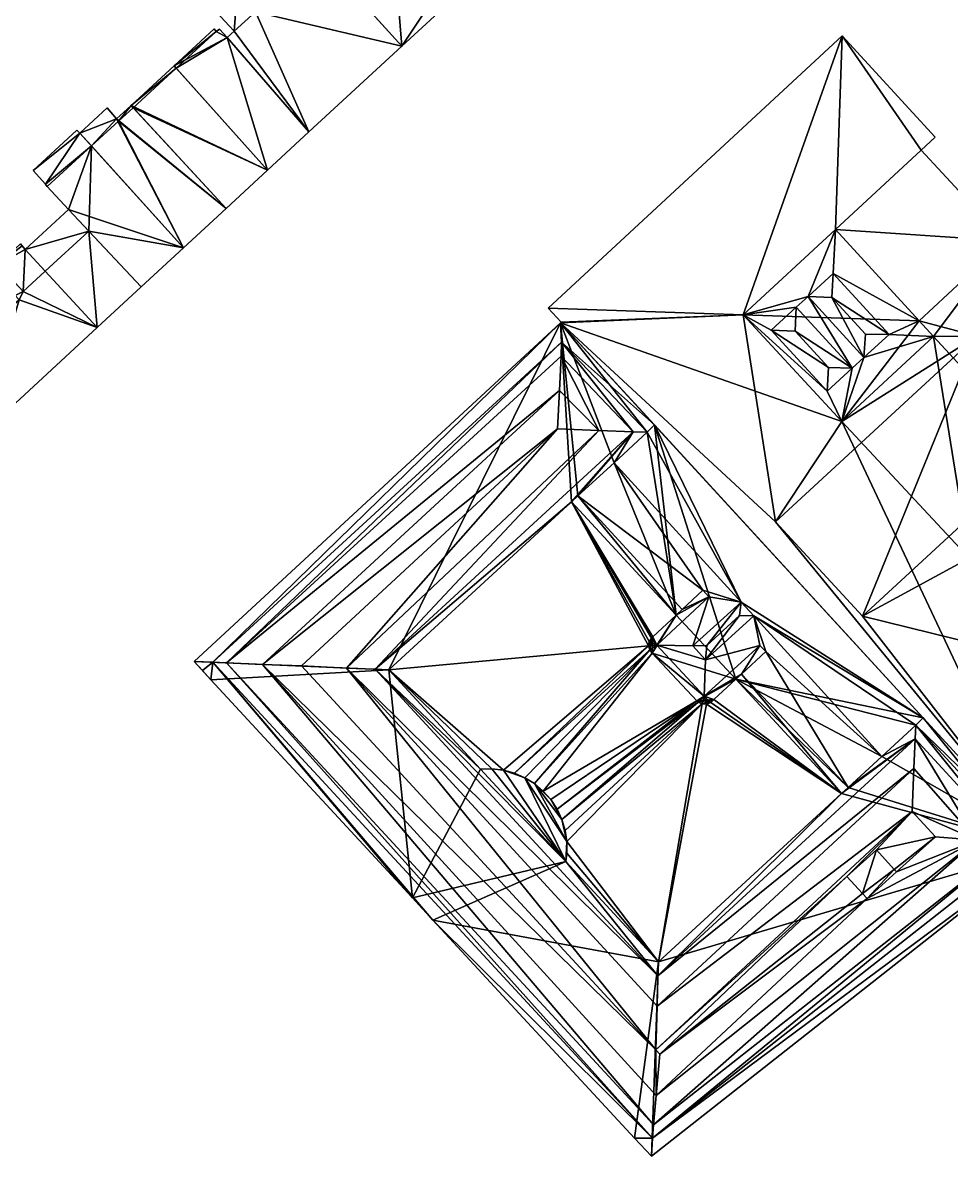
# Model space of a CAD drawing. Header units: inches. Extents: x 92123 to 92822, y 437993 to 438384.
# Drawn here: x 92220.2 to 92309.7, y 438077.9 to 438187.1 of the extents above; entities that cross this region are included whole.
import ezdxf

# ---------------------------------------------------------------- set-up
doc = ezdxf.new("R2010")
doc.units = ezdxf.units.IN
doc.header["$MEASUREMENT"] = 0
doc.layers.add('9200_4380_building', color=10, linetype='Continuous')

msp = doc.modelspace()

# ---------------------------------------------------------------- meshes
at = {"layer": '9200_4380_building'}
mesh = msp.add_polyface(dxfattribs=at)
corners = [(92249.14, 438193.27, 1.96), (92249.14, 438193.27, 11.76), (92253.23, 438197.01, 11.76), (92253.23, 438197.01, 1.96), (92256.02, 438193.9, -1), (92253.23, 438197.01, -1), (92256.02, 438193.9, 11.76), (92256.75, 438184.84, 11.76), (92256.75, 438184.84, -1), (92249.14, 438193.27, -1), (92261.86, 438189.55, -1), (92261.86, 438189.55, 11.76), (92260.7, 438190.77, -1), (92260.7, 438190.77, 11.76), (92256.86, 438194.78, -1), (92256.86, 438194.78, 11.76)]
mesh.append_faces([[corners[k] for k in face] for face in [(7, 11, 13), (6, 7, 13), (2, 1, 6), (1, 7, 6), (13, 15, 6), (5, 9, 3), (9, 0, 3), (5, 4, 9), (14, 12, 4), (9, 4, 8), (4, 12, 8), (12, 10, 8), (14, 4, 15), (4, 6, 15), (12, 14, 13), (14, 15, 13), (10, 12, 11), (12, 13, 11), (11, 7, 10), (7, 8, 10), (9, 8, 0), (8, 7, 0), (7, 1, 0), (3, 6, 4), (2, 6, 3), (3, 4, 5), (3, 0, 2), (0, 1, 2)]])
mesh = msp.add_polyface(dxfattribs=at)
corners = [(92240.61, 438186.29, -0.83), (92247.82, 438176.59, -0.83), (92239.94, 438185.69, -0.83), (92238.86, 438188.17, -0.83), (92240.9, 438190.06, -0.83), (92242.66, 438188.15, -0.83), (92256.75, 438184.84, -0.83), (92248.77, 438193.68, -0.83), (92240.9, 438190.06, 2.56), (92242.66, 438188.15, 2.56), (92238.86, 438188.17, 2.56), (92240.61, 438186.29, 2.56), (92247.82, 438176.59, 12.31), (92239.94, 438185.69, 12.31), (92256.75, 438184.84, 12.31), (92248.77, 438193.68, 12.31), (92249.14, 438193.27, 12.31), (92242.66, 438188.15, 12.31), (92240.61, 438186.29, 12.31)]
mesh.append_faces([[corners[k] for k in face] for face in [(17, 14, 16), (17, 12, 14), (18, 13, 12), (18, 12, 17), (16, 15, 17), (8, 10, 11), (8, 11, 9), (9, 11, 17), (11, 18, 17), (13, 11, 2), (18, 11, 13), (11, 0, 2), (9, 15, 7), (17, 15, 9), (9, 7, 5), (7, 16, 6), (16, 14, 6), (15, 16, 7), (14, 12, 6), (12, 1, 6), (12, 13, 2), (12, 2, 1), (11, 10, 3), (11, 3, 0), (4, 3, 10), (4, 10, 8), (5, 4, 9), (4, 8, 9), (4, 5, 0), (7, 6, 5), (5, 6, 1), (0, 5, 1), (3, 4, 0), (0, 1, 2)]])
mesh = msp.add_polyface(dxfattribs=at)
corners = [(92239.94, 438185.69, 13.11), (92239.19, 438186.47, 13.11), (92238.87, 438186.25, 13.11), (92243.83, 438172.9, 13.11), (92235.03, 438182.73, 13.11), (92247.82, 438176.59, 13.11), (92238.87, 438186.25, 3.01), (92239.19, 438186.47, -1.06), (92238.87, 438186.25, -1.06), (92239.94, 438185.69, -1.06), (92238.68, 438186.52, 3.01), (92238.68, 438186.52, -1.06), (92234.82, 438182.96, -1.06), (92234.82, 438182.96, 3.01), (92235.03, 438182.73, 3.01), (92243.83, 438172.9, -1.06), (92247.82, 438176.59, -1.06)]
mesh.append_faces([[corners[k] for k in face] for face in [(11, 8, 12), (7, 9, 8), (12, 9, 15), (8, 9, 12), (9, 16, 15), (10, 13, 6), (13, 14, 6), (6, 14, 2), (14, 4, 2), (16, 9, 0), (16, 0, 5), (5, 3, 16), (3, 15, 16), (3, 4, 14), (3, 14, 15), (15, 14, 12), (12, 14, 13), (11, 12, 10), (12, 13, 10), (8, 11, 10), (8, 10, 6), (9, 7, 0), (7, 1, 0), (6, 1, 7), (2, 1, 6), (6, 7, 8), (5, 0, 3), (4, 0, 2), (3, 0, 4), (0, 1, 2)]])
mesh = msp.add_polyface(dxfattribs=at)
corners = [(92292.75, 438139.02, 28.43), (92292.75, 438139.02, 32.14), (92312.13, 438156.91, 32.14), (92312.13, 438156.91, 28.43), (92307.97, 438156.88, 28.43), (92306.57, 438158.39, 28.43), (92306.57, 438158.39, 13.82), (92307.97, 438156.88, 9.59), (92306.57, 438158.39, 9.59), (92308.13, 438176.08, -1.15), (92299.17, 438185.85, 28.43), (92308.13, 438176.08, 28.43), (92299.17, 438185.85, -1.15), (92270.84, 438159.61, 28.43), (92270.84, 438159.61, -1.15), (92272.09, 438158.26, 28.43), (92272.09, 438158.26, -1.15), (92272.04, 438158.21, 28.43), (92272.04, 438158.21, -1.15), (92318.5, 438107.6, 28.43), (92318.5, 438107.6, -1.15), (92318.89, 438107.87, 28.43), (92318.89, 438107.87, -1.15), (92320.14, 438106.52, -1.15), (92320.14, 438106.52, 28.43), (92329.87, 438115.54, 28.43), (92329.87, 438115.54, -1.15), (92348.35, 438132.67, 28.43), (92338.64, 438123.67, -1.15), (92348.35, 438132.67, -1.15), (92338.64, 438123.67, 28.43), (92316.27, 438167.35, 28.43), (92316.27, 438167.35, -1.15), (92306.79, 438174.84, 28.43), (92306.79, 438174.84, 13.82), (92306.79, 438174.84, -1.15), (92298.53, 438167.2, 13.82), (92298.53, 438167.2, 28.43), (92289.62, 438158.97, 28.43), (92298.53, 438167.2, 9.59), (92289.62, 438158.97, 9.59), (92314.88, 438166.08, 13.82), (92314.88, 438166.08, -1.15), (92314.88, 438166.08, 28.43), (92337.39, 438125, 28.43), (92337.39, 438125, 13.76), (92337.39, 438125, -1.15), (92329.84, 438133.17, 13.76), (92329.84, 438133.17, 28.43), (92320.18, 438143.63, 28.43), (92329.84, 438133.17, 9.53), (92320.18, 438143.63, 9.53), (92328.62, 438116.86, 13.76), (92328.62, 438116.86, -1.15), (92328.62, 438116.86, 28.43), (92321.07, 438125.04, 13.76), (92321.07, 438125.04, 9.53), (92311.39, 438135.52, 9.53), (92321.07, 438125.04, 28.43), (92311.39, 438135.52, 28.43), (92299.12, 438148.7, 9.59), (92299.12, 438148.7, 28.43), (92320.5, 438147.83, 32.14), (92320.5, 438147.83, 28.43), (92289.62, 438158.97, -1.15), (92320.18, 438143.63, -1.15), (92307.97, 438156.88, -1.15), (92311.39, 438135.52, -1.15), (92299.12, 438148.7, -1.15), (92321.07, 438125.04, -1.15), (92298.53, 438167.2, -1.15), (92306.57, 438158.39, -1.15), (92329.84, 438133.17, -1.15), (92301.12, 438129.95, 32.14), (92301.12, 438129.95, 28.43)]
mesh.append_faces([[corners[k] for k in face] for face in [(2, 1, 73), (2, 73, 62), (30, 27, 44), (44, 27, 48), (63, 59, 49), (63, 74, 59), (59, 74, 58), (58, 74, 19), (25, 54, 24), (24, 54, 21), (74, 0, 19), (19, 0, 17), (17, 0, 38), (38, 10, 13), (38, 37, 10), (10, 33, 11), (10, 37, 33), (15, 38, 13), (0, 3, 61), (0, 61, 38), (61, 3, 4), (4, 3, 5), (5, 3, 43), (3, 63, 31), (63, 49, 48), (54, 58, 21), (63, 48, 27), (21, 58, 19), (3, 31, 43), (63, 27, 31), (38, 15, 17), (50, 51, 72), (51, 65, 72), (51, 57, 65), (57, 67, 65), (69, 67, 56), (67, 57, 56), (39, 40, 64), (39, 64, 70), (68, 64, 40), (68, 40, 60), (66, 68, 60), (66, 60, 7), (7, 8, 71), (7, 71, 66), (72, 46, 50), (46, 45, 50), (45, 47, 50), (56, 52, 53), (55, 52, 56), (56, 53, 69), (39, 35, 34), (70, 35, 39), (39, 34, 36), (8, 41, 42), (6, 41, 8), (8, 42, 71), (49, 59, 51), (59, 57, 51), (62, 73, 74), (62, 74, 63), (73, 1, 0), (73, 0, 74), (28, 46, 29), (65, 29, 72), (29, 46, 72), (64, 68, 18), (66, 65, 67), (14, 64, 16), (14, 12, 64), (71, 42, 66), (12, 35, 70), (65, 32, 29), (9, 35, 12), (68, 67, 20), (12, 70, 64), (68, 20, 18), (67, 69, 20), (20, 69, 22), (53, 26, 23), (22, 53, 23), (22, 69, 53), (66, 67, 68), (32, 65, 42), (65, 66, 42), (64, 18, 16), (63, 3, 62), (3, 2, 62), (60, 40, 38), (60, 38, 61), (7, 60, 4), (60, 61, 4), (52, 55, 54), (55, 58, 54), (59, 55, 57), (58, 55, 59), (55, 56, 57), (52, 25, 26), (54, 25, 52), (52, 26, 53), (44, 48, 47), (44, 47, 45), (51, 47, 49), (50, 47, 51), (47, 48, 49), (46, 28, 45), (28, 30, 45), (30, 44, 45), (41, 6, 43), (6, 5, 43), (41, 31, 32), (43, 31, 41), (41, 32, 42), (33, 37, 34), (37, 36, 34), (40, 36, 38), (39, 36, 40), (36, 37, 38), (35, 9, 34), (9, 11, 34), (11, 33, 34), (29, 32, 31), (29, 31, 27), (27, 30, 28), (27, 28, 29), (25, 24, 23), (25, 23, 26), (24, 21, 23), (21, 22, 23), (21, 19, 20), (21, 20, 22), (19, 17, 18), (19, 18, 20), (16, 18, 17), (16, 17, 15), (15, 13, 14), (15, 14, 16), (12, 14, 13), (12, 13, 10), (9, 12, 10), (9, 10, 11), (8, 7, 6), (7, 4, 6), (4, 5, 6), (3, 0, 2), (0, 1, 2)]])
mesh = msp.add_polyface(dxfattribs=at)
corners = [(92230.68, 438179.14, -1.06), (92234.82, 438182.96, -1.06), (92243.83, 438172.9, -1.06), (92239.84, 438169.21, -1.06), (92230.68, 438179.14, 3.01), (92234.82, 438182.96, 3.01), (92230.88, 438178.92, 3.01), (92239.84, 438169.21, 13.11), (92230.88, 438178.92, 13.11), (92243.83, 438172.9, 13.11), (92235.03, 438182.73, 3.01), (92235.03, 438182.73, 13.11)]
mesh.append_faces([[corners[k] for k in face] for face in [(9, 11, 8), (9, 8, 7), (5, 4, 10), (4, 6, 10), (10, 6, 11), (6, 8, 11), (1, 10, 2), (10, 9, 2), (11, 9, 10), (5, 10, 1), (9, 7, 3), (9, 3, 2), (7, 8, 6), (7, 6, 3), (3, 6, 0), (0, 6, 4), (1, 0, 4), (1, 4, 5), (3, 0, 2), (0, 1, 2)]])
mesh = msp.add_polyface(dxfattribs=at)
corners = [(92239.84, 438169.21, 13.11), (92230.88, 438178.92, 13.11), (92229.47, 438177.62, 13.11), (92235.75, 438165.43, 13.11), (92226.87, 438175.23, 13.11), (92230.68, 438179.14, -1.21), (92229.28, 438177.85, 3.01), (92230.68, 438179.14, 3.01), (92229.28, 438177.85, -1.21), (92225.74, 438176.48, -1.21), (92225.74, 438176.48, 2.84), (92228.39, 438178.89, 2.84), (92228.39, 438178.89, -1.21), (92226.87, 438175.23, 3.51), (92235.75, 438165.43, -1.21), (92239.84, 438169.21, -1.21), (92230.88, 438178.92, 3.01), (92229.28, 438177.85, 3.39), (92229.47, 438177.62, 3.01), (92229.47, 438177.62, 3.51)]
mesh.append_faces([[corners[k] for k in face] for face in [(9, 8, 14), (8, 15, 14), (5, 15, 8), (12, 8, 9), (13, 17, 10), (19, 17, 13), (17, 11, 10), (7, 6, 18), (7, 18, 16), (19, 13, 4), (19, 4, 2), (19, 1, 16), (2, 1, 19), (19, 16, 18), (18, 6, 17), (18, 17, 19), (11, 6, 8), (17, 6, 11), (11, 8, 12), (5, 16, 15), (16, 0, 15), (1, 0, 16), (7, 16, 5), (0, 3, 14), (0, 14, 15), (3, 4, 13), (3, 13, 14), (14, 13, 9), (9, 13, 10), (12, 9, 11), (9, 10, 11), (5, 8, 6), (5, 6, 7), (4, 3, 2), (3, 0, 2), (0, 1, 2)]])
mesh = msp.add_polyface(dxfattribs=at)
corners = [(92225.74, 438176.48, 3.31), (92225.47, 438176.77, 3.21), (92221.27, 438172.88, 3.21), (92222.62, 438171.34, 3.71), (92226.87, 438175.23, 3.71), (92222.44, 438171.54, 3.65), (92222.62, 438171.34, -1.05), (92226.87, 438175.23, -1.05), (92221.27, 438172.88, -1.05), (92225.47, 438176.77, -1.05), (92222.44, 438171.54, -1.05), (92225.74, 438176.48, -1.05)]
mesh.append_faces([[corners[k] for k in face] for face in [(11, 7, 10), (8, 9, 11), (8, 11, 10), (7, 6, 10), (7, 11, 0), (7, 0, 4), (11, 9, 1), (11, 1, 0), (3, 5, 6), (5, 10, 6), (5, 2, 10), (2, 8, 10), (9, 8, 1), (8, 2, 1), (4, 3, 7), (3, 6, 7), (4, 0, 5), (5, 0, 2), (3, 4, 5), (0, 1, 2)]])
mesh = msp.add_polyface(dxfattribs=at)
corners = [(92224.67, 438169.12, 13.11), (92226.87, 438175.23, 13.11), (92222.62, 438171.34, 13.11), (92226.63, 438167.03, 13.11), (92235.75, 438165.43, 13.11), (92231.66, 438161.66, 13.11), (92226.87, 438175.23, -1.05), (92222.62, 438171.34, 3.71), (92226.87, 438175.23, 3.71), (92222.62, 438171.34, -1.05), (92235.75, 438165.43, -1.05), (92224.67, 438169.12, -1.05), (92231.66, 438161.66, -1.05)]
mesh.append_faces([[corners[k] for k in face] for face in [(9, 6, 11), (6, 10, 11), (10, 12, 11), (8, 7, 1), (7, 2, 1), (4, 5, 10), (5, 12, 10), (11, 12, 3), (12, 5, 3), (11, 3, 0), (9, 11, 7), (11, 0, 7), (0, 2, 7), (8, 4, 10), (1, 4, 8), (8, 10, 6), (6, 9, 7), (6, 7, 8), (5, 4, 3), (0, 3, 1), (3, 4, 1), (0, 1, 2)]])
mesh = msp.add_polyface(dxfattribs=at)
corners = [(92298.53, 438167.2, 13.82), (92306.57, 438158.39, 13.82), (92314.88, 438166.08, 13.82), (92306.79, 438174.84, 13.82), (92306.57, 438158.39, 9.59), (92298.53, 438167.2, -1.15), (92306.57, 438158.39, -1.15), (92298.53, 438167.2, 9.59), (92306.79, 438174.84, -1.15), (92314.88, 438166.08, -1.15)]
mesh.append_faces([[corners[k] for k in face] for face in [(9, 6, 5), (9, 5, 8), (7, 3, 8), (0, 3, 7), (7, 8, 5), (6, 9, 4), (9, 2, 4), (2, 1, 4), (1, 0, 4), (0, 7, 4), (9, 8, 2), (8, 3, 2), (4, 7, 5), (4, 5, 6), (3, 0, 2), (0, 1, 2)]])
mesh = msp.add_polyface(dxfattribs=at)
corners = [(92220.5, 438165.26, 7.36), (92222.42, 438163.18, 7.36), (92226.63, 438167.03, 7.36), (92224.67, 438169.12, 7.36), (92222.42, 438163.18, -1.04), (92226.63, 438167.03, -1.04), (92220.5, 438165.26, -1.04), (92224.67, 438169.12, -1.04)]
mesh.append_faces([[corners[k] for k in face] for face in [(5, 4, 6), (5, 6, 7), (5, 7, 2), (7, 3, 2), (1, 0, 4), (0, 6, 4), (7, 6, 3), (6, 0, 3), (2, 1, 5), (1, 4, 5), (3, 0, 2), (0, 1, 2)]])
mesh = msp.add_polyface(dxfattribs=at)
corners = [(92226.63, 438167.03, 13.86), (92222.42, 438163.18, 13.86), (92227.41, 438157.74, 13.86), (92231.66, 438161.66, 13.86), (92226.63, 438167.03, -1.04), (92222.42, 438163.18, 7.36), (92226.63, 438167.03, 7.36), (92222.42, 438163.18, -1.04), (92231.66, 438161.66, -1.04), (92227.41, 438157.74, -1.04)]
mesh.append_faces([[corners[k] for k in face] for face in [(9, 7, 4), (9, 4, 8), (6, 5, 0), (5, 1, 0), (3, 2, 8), (2, 9, 8), (7, 9, 5), (9, 2, 5), (2, 1, 5), (6, 3, 8), (0, 3, 6), (6, 8, 4), (4, 7, 5), (4, 5, 6), (3, 0, 2), (0, 1, 2)]])
mesh = msp.add_polyface(dxfattribs=at)
corners = [(92298.53, 438167.2, -1.15), (92289.62, 438158.97, 9.59), (92298.53, 438167.2, 9.59), (92289.62, 438158.97, -1.15), (92295.88, 438160.74, 9.59), (92295.88, 438160.74, 9.91), (92298.3, 438162.95, 9.91), (92298.3, 438162.95, 9.59), (92303.68, 438157.06, 9.59), (92303.68, 438157.06, 9.91), (92301.26, 438154.85, 9.91), (92301.26, 438154.85, 9.59), (92294.75, 438159.7, 9.59), (92292.33, 438157.49, 9.9), (92294.75, 438159.7, 9.9), (92292.33, 438157.49, 9.59), (92300.13, 438153.82, 9.9), (92300.13, 438153.82, 9.59), (92297.71, 438151.61, 9.59), (92297.71, 438151.61, 9.9), (92299.12, 438148.7, -1.15), (92299.12, 438148.7, 9.59), (92307.97, 438156.88, -1.15), (92307.97, 438156.88, 9.59), (92306.57, 438158.39, -1.15), (92306.57, 438158.39, 9.59), (92298.18, 438160.65, 10.51), (92301.4, 438157.12, 10.51), (92301.4, 438157.12, 10.51), (92294.63, 438157.4, 10.5), (92294.63, 438157.4, 10.5), (92297.85, 438153.88, 10.5)]
mesh.append_faces([[corners[k] for k in face] for face in [(16, 31, 19), (31, 29, 13), (31, 13, 19), (16, 14, 30), (16, 30, 31), (9, 28, 10), (1, 21, 18), (12, 1, 15), (25, 2, 7), (8, 25, 7), (11, 17, 21), (11, 23, 8), (8, 23, 25), (4, 2, 1), (17, 4, 12), (17, 18, 21), (17, 11, 4), (18, 15, 1), (4, 7, 2), (11, 21, 23), (4, 1, 12), (14, 13, 29), (28, 26, 10), (26, 5, 10), (9, 6, 26), (9, 26, 27), (6, 5, 26), (0, 24, 3), (24, 22, 20), (24, 20, 3), (24, 0, 25), (0, 2, 25), (22, 24, 23), (24, 25, 23), (23, 21, 22), (21, 20, 22), (21, 1, 20), (1, 3, 20), (16, 19, 18), (16, 18, 17), (19, 13, 18), (13, 15, 18), (17, 12, 16), (12, 14, 16), (12, 15, 13), (12, 13, 14), (9, 10, 11), (9, 11, 8), (10, 5, 4), (10, 4, 11), (8, 7, 6), (8, 6, 9), (7, 4, 6), (4, 5, 6), (0, 3, 1), (0, 1, 2)]])
mesh = msp.add_polyface(dxfattribs=at)
corners = [(92220.5, 438165.26, 7.36), (92220.2, 438165.62, 7.36), (92217.84, 438163.83, 7.36), (92220.05, 438165.79, 7.36), (92220.28, 438161.23, 7.36), (92222.42, 438163.18, 7.36), (92220.28, 438161.23, -1.04), (92222.42, 438163.18, -1.04), (92220.5, 438165.26, -1.04), (92220.2, 438165.62, -1.04), (92220.05, 438165.79, -1.04), (92217.84, 438163.83, -1.04)]
mesh.append_faces([[corners[k] for k in face] for face in [(11, 8, 6), (11, 9, 8), (8, 7, 6), (10, 9, 11), (4, 2, 11), (4, 11, 6), (10, 11, 2), (10, 2, 3), (9, 10, 1), (10, 3, 1), (8, 9, 0), (9, 1, 0), (7, 8, 5), (8, 0, 5), (5, 4, 6), (5, 6, 7), (0, 4, 5), (0, 2, 4), (2, 1, 3), (0, 1, 2)]])
mesh = msp.add_polyface(dxfattribs=at)
corners = [(92216.01, 438147.2, 13.86), (92215.59, 438146.87, -1.04), (92216.01, 438147.2, -1.04), (92215.59, 438146.87, 13.86), (92222.42, 438163.18, 7.36), (92227.41, 438157.74, -1.04), (92222.42, 438163.18, -1.04), (92222.42, 438163.18, 13.86), (92227.41, 438157.74, 13.86), (92217.84, 438163.83, 7.36), (92217.84, 438163.83, -1.04), (92217.37, 438163.41, -1.04), (92217.84, 438163.83, 13.86), (92217.37, 438163.41, 13.86), (92219.51, 438160.83, 13.86), (92219.51, 438160.83, -1.04), (92219.9, 438160.42, 13.86), (92219.9, 438160.42, -1.04), (92209.86, 438151.72, -1.04), (92209.86, 438151.72, 13.86), (92213.97, 438147.29, -1.04), (92213.97, 438147.29, 13.86), (92214.31, 438146.89, -1.04), (92214.31, 438146.89, 13.86), (92220.28, 438161.23, -1.04), (92220.28, 438161.23, 13.86), (92220.28, 438161.23, 7.36)]
mesh.append_faces([[corners[k] for k in face] for face in [(8, 25, 16), (0, 8, 16), (19, 0, 16), (19, 21, 0), (21, 3, 0), (21, 23, 3), (7, 25, 8), (14, 25, 12), (16, 25, 14), (14, 12, 13), (24, 10, 26), (10, 9, 26), (6, 24, 4), (24, 26, 4), (26, 9, 25), (9, 12, 25), (4, 26, 25), (4, 25, 7), (8, 0, 2), (8, 2, 5), (15, 10, 24), (15, 24, 17), (11, 10, 15), (18, 17, 2), (24, 6, 5), (17, 24, 5), (20, 18, 2), (1, 22, 20), (1, 20, 2), (17, 5, 2), (3, 23, 22), (3, 22, 1), (23, 21, 22), (21, 20, 22), (21, 19, 20), (19, 18, 20), (17, 18, 16), (18, 19, 16), (16, 14, 15), (16, 15, 17), (14, 13, 11), (14, 11, 15), (13, 9, 11), (12, 9, 13), (9, 10, 11), (4, 8, 5), (7, 8, 4), (4, 5, 6), (0, 3, 1), (0, 1, 2)]])
mesh = msp.add_polyface(dxfattribs=at)
corners = [(92271.74, 438147.99, 25.75), (92247.09, 438125.15, 25.75), (92251.43, 438124.94, 23.1), (92275.72, 438147.83, 23.15), (92306.97, 438120.16, 15.4), (92318.5, 438107.6, -1.73), (92306.97, 438120.16, -1.73), (92306.97, 438120.16, 19.1), (92318.5, 438107.6, 19.1), (92281.08, 438148.36, 15.4), (92281.08, 438148.36, -1.73), (92272.04, 438158.21, -1.73), (92281.08, 438148.36, 19.1), (92272.04, 438158.21, 19.1), (92236.75, 438125.57, -1.73), (92236.75, 438125.57, 19.1), (92237.55, 438124.7, 19.1), (92238.36, 438123.82, -1.73), (92238.36, 438123.82, 19.1), (92257.78, 438102.81, -1.73), (92257.78, 438102.81, 19.1), (92259.75, 438100.67, 19.1), (92259.75, 438100.67, -1.73), (92279.17, 438079.66, -1.73), (92279.17, 438079.66, 19.1), (92280.79, 438077.91, 19.1), (92280.79, 438077.91, -1.73), (92306.25, 438119.44, 15.97), (92306.25, 438119.44, 19.1), (92280.39, 438147.65, 15.96), (92280.39, 438147.65, 19.1), (92238.56, 438125.5, 21.4), (92238.56, 438125.5, 19.1), (92280.91, 438079.67, 19.1), (92280.91, 438079.67, 21.4), (92272.14, 438156.32, 19.1), (92272.14, 438156.32, 21.4), (92280.39, 438147.65, 21.4), (92316.85, 438107.93, 19.1), (92306.25, 438119.44, 21.4), (92316.85, 438107.93, 21.4), (92302.98, 438116.43, 18.55), (92302.98, 438116.43, 21.4), (92299.73, 438113.43, 15.4), (92299.73, 438113.43, 14.65), (92299.11, 438112.87, 14.65), (92299.73, 438113.43, 21.4), (92299.11, 438112.87, 21.4), (92299.11, 438112.87, 9.7), (92281.48, 438096.63, 9.7), (92281.48, 438096.63, 21.4), (92277.21, 438144.72, 21.4), (92277.21, 438144.72, 18.55), (92273.72, 438141.52, 15.4), (92273.72, 438141.52, 21.4), (92273.1, 438140.95, 21.4), (92273.72, 438141.52, 14.65), (92273.1, 438140.95, 14.65), (92255.51, 438124.78, 21.4), (92273.1, 438140.95, 9.7), (92255.51, 438124.78, 9.7), (92302.46, 438107.44, 25.15), (92299.62, 438104.88, 26.95), (92302.46, 438107.44, 26.95), (92299.62, 438104.88, 25.15), (92279.05, 438147.7, 21.4), (92272.1, 438155, 22), (92279.05, 438147.7, 22), (92272.1, 438155, 21.4), (92239.89, 438125.44, 21.4), (92239.89, 438125.44, 22), (92254.18, 438124.84, 22), (92254.18, 438124.84, 21.4), (92306.2, 438118.11, 21.4), (92306.2, 438118.11, 22), (92315.47, 438108.05, 22), (92315.47, 438108.05, 21.4), (92308.15, 438108.68, 25.75), (92305.92, 438111.12, 25.15), (92308.15, 438108.68, 25.15), (92305.92, 438111.12, 25.75), (92281.42, 438095.3, 21.4), (92281.42, 438095.3, 22), (92281.22, 438088.18, 25.15), (92281.22, 438088.18, 25.75), (92301.12, 438103.22, 25.15), (92281.62, 438087.75, 25.75), (92301.12, 438103.22, 25.75), (92281.62, 438087.75, 25.15), (92304.19, 438105.54, 25.75), (92304.19, 438105.54, 25.15), (92301.12, 438103.22, 26.95), (92301.56, 438102.74, 25.75), (92301.56, 438102.74, 26.95), (92304.4, 438105.3, 26.95), (92304.4, 438105.3, 25.75), (92304.19, 438105.54, 26.95), (92281.01, 438080.95, 22), (92281.01, 438080.95, 21.4), (92264.34, 438115.21, 13.95), (92264.34, 438115.21, 9.7), (92264.34, 438115.21, 21.4), (92272.55, 438106.31, 13.95), (92272.55, 438106.31, 9.7), (92272.55, 438106.31, 21.4), (92306.25, 438119.44, -1.73), (92302.98, 438116.43, -1.73), (92299.73, 438113.43, -1.73), (92299.11, 438112.87, -1.73), (92281.48, 438096.63, -1.73), (92280.39, 438147.65, -1.73), (92277.21, 438144.72, -1.73), (92255.51, 438124.78, -1.73), (92264.34, 438115.21, -1.73), (92272.55, 438106.31, -1.73), (92273.72, 438141.52, -1.73), (92273.1, 438140.95, -1.73), (92312.14, 438108.38, 23.1), (92306.08, 438115.26, 23.1), (92281.26, 438083.76, 23.15), (92281.34, 438092.38, 23.1), (92243.33, 438125.27, 23.15), (92271.93, 438151.68, 23.15)]
mesh.append_faces([[corners[k] for k in face] for face in [(82, 71, 2), (82, 2, 120), (118, 120, 80), (120, 84, 80), (74, 82, 118), (82, 120, 118), (117, 118, 80), (117, 80, 77), (122, 121, 0), (121, 1, 0), (66, 70, 122), (70, 121, 122), (3, 122, 0), (67, 66, 3), (66, 122, 3), (94, 96, 93), (91, 96, 63), (93, 96, 91), (91, 63, 62), (64, 61, 78), (83, 88, 64), (83, 64, 78), (64, 88, 85), (61, 90, 79), (61, 79, 78), (33, 8, 38), (24, 25, 33), (21, 24, 33), (32, 21, 33), (32, 20, 21), (32, 18, 20), (32, 16, 18), (13, 15, 32), (12, 13, 35), (30, 12, 35), (7, 38, 8), (7, 28, 38), (32, 15, 16), (35, 13, 32), (25, 8, 33), (29, 52, 111), (29, 111, 110), (59, 60, 116), (60, 112, 116), (113, 112, 60), (113, 60, 100), (109, 114, 103), (109, 103, 49), (108, 109, 49), (108, 49, 48), (105, 106, 27), (106, 41, 27), (6, 105, 4), (105, 27, 4), (9, 29, 110), (9, 110, 10), (102, 103, 100), (100, 103, 113), (99, 102, 100), (103, 114, 113), (116, 115, 59), (115, 56, 59), (56, 57, 59), (115, 111, 56), (111, 52, 56), (52, 53, 56), (44, 41, 106), (43, 41, 44), (44, 106, 107), (48, 44, 107), (45, 44, 48), (48, 107, 108), (81, 47, 50), (81, 50, 104), (81, 73, 47), (47, 73, 46), (46, 73, 42), (76, 34, 40), (98, 69, 34), (69, 36, 31), (68, 65, 36), (65, 51, 37), (51, 65, 54), (55, 65, 72), (101, 58, 72), (104, 101, 72), (42, 73, 39), (81, 104, 72), (54, 65, 55), (58, 55, 72), (39, 76, 40), (65, 37, 36), (39, 73, 76), (69, 31, 34), (68, 36, 69), (34, 76, 98), (119, 121, 97), (97, 121, 70), (119, 84, 121), (86, 84, 119), (84, 1, 121), (120, 2, 84), (84, 2, 1), (117, 119, 97), (75, 117, 97), (92, 86, 119), (92, 87, 86), (117, 77, 95), (117, 95, 92), (117, 92, 119), (77, 89, 95), (117, 74, 118), (75, 74, 117), (22, 109, 23), (19, 114, 22), (19, 113, 114), (19, 17, 112), (112, 17, 14), (11, 112, 14), (11, 116, 112), (11, 115, 116), (111, 115, 11), (109, 22, 114), (26, 23, 109), (5, 26, 109), (6, 5, 105), (19, 112, 113), (110, 111, 11), (110, 11, 10), (109, 108, 5), (5, 108, 107), (5, 107, 106), (105, 5, 106), (3, 2, 71), (67, 3, 71), (97, 70, 98), (70, 69, 98), (88, 83, 86), (83, 84, 86), (81, 72, 71), (81, 71, 82), (102, 99, 104), (99, 101, 104), (102, 50, 49), (104, 50, 102), (102, 49, 103), (58, 99, 60), (101, 99, 58), (99, 100, 60), (75, 97, 76), (97, 98, 76), (95, 89, 96), (95, 96, 94), (63, 89, 61), (96, 89, 63), (89, 90, 61), (94, 93, 92), (94, 92, 95), (93, 91, 92), (91, 87, 92), (64, 87, 62), (85, 87, 64), (87, 91, 62), (79, 90, 89), (79, 89, 77), (85, 88, 86), (85, 86, 87), (80, 84, 83), (80, 83, 78), (73, 81, 74), (81, 82, 74), (77, 80, 78), (77, 78, 79), (76, 73, 75), (73, 74, 75), (67, 71, 65), (71, 72, 65), (68, 69, 66), (69, 70, 66), (65, 68, 66), (65, 66, 67), (61, 64, 62), (61, 62, 63), (51, 54, 52), (54, 53, 52), (60, 57, 58), (59, 57, 60), (57, 55, 58), (57, 53, 55), (56, 53, 57), (53, 54, 55), (52, 30, 51), (29, 30, 52), (30, 37, 51), (41, 43, 46), (41, 46, 42), (50, 45, 49), (47, 45, 50), (45, 48, 49), (47, 43, 45), (46, 43, 47), (43, 44, 45), (42, 28, 41), (39, 28, 42), (28, 27, 41), (40, 34, 38), (34, 33, 38), (38, 28, 39), (38, 39, 40), (30, 35, 37), (35, 36, 37), (35, 32, 31), (35, 31, 36), (34, 31, 33), (31, 32, 33), (12, 30, 29), (12, 29, 9), (4, 27, 7), (27, 28, 7), (8, 25, 26), (8, 26, 5), (25, 24, 23), (25, 23, 26), (24, 21, 23), (21, 22, 23), (21, 20, 19), (21, 19, 22), (20, 18, 19), (18, 17, 19), (14, 17, 16), (17, 18, 16), (14, 16, 15), (11, 14, 13), (14, 15, 13), (13, 9, 11), (12, 9, 13), (9, 10, 11), (4, 8, 5), (7, 8, 4), (4, 5, 6), (3, 0, 2), (0, 1, 2)]])
mesh = msp.add_polyface(dxfattribs=at)
corners = [(92299.73, 438113.43, 14.65), (92299.11, 438112.87, 14.65), (92299.11, 438112.87, 9.7), (92299.73, 438113.43, -1.73), (92299.11, 438112.87, -1.73), (92286.33, 438131.81, 17), (92285.74, 438132.44, 16.7), (92286.33, 438131.81, 16.7), (92289.44, 438131.29, 18.55), (92289.44, 438131.29, 18.45), (92284.8, 438127.07, 18.75), (92289.44, 438131.29, 20), (92284.8, 438127.07, 20), (92291.25, 438127.13, 17), (92291.25, 438127.13, 16.7), (92290.65, 438129.96, 18.45), (92302.98, 438116.43, 18.55), (92290.65, 438129.96, 18.55), (92286.02, 438125.74, 18.75), (92290.65, 438129.96, 20), (92286.02, 438125.74, 20), (92281.08, 438148.36, -1.73), (92281.08, 438148.36, 15.4), (92306.97, 438120.16, 15.4), (92306.97, 438120.16, -1.73), (92283.76, 438130.58, 15.4), (92273.72, 438141.52, 14.65), (92283.76, 438130.58, 14.65), (92273.72, 438141.52, 15.4), (92281.33, 438127.14, 16.7), (92281.33, 438127.14, 17), (92285.88, 438122.25, 17), (92285.88, 438122.25, 16.7), (92291.25, 438127.13, 16.7), (92285.74, 438132.44, 16.7), (92283.76, 438130.58, 16.7), (92283.19, 438130.05, 14.65), (92283.19, 438130.05, 16.7), (92283.19, 438130.05, 9.7), (92280.92, 438127.94, 9.7), (92280.92, 438127.94, 16.7), (92280.8, 438127.83, 16.7), (92280.8, 438127.83, 9.7), (92280.59, 438127.49, 9.7), (92280.59, 438127.49, 16.7), (92280.53, 438127.09, 16.7), (92280.53, 438127.09, 9.7), (92280.63, 438126.7, 16.7), (92280.63, 438126.7, 9.7), (92280.87, 438126.38, 9.7), (92280.87, 438126.38, 16.7), (92285.16, 438121.78, 16.7), (92285.16, 438121.78, 9.7), (92285.31, 438121.66, 9.7), (92285.31, 438121.66, 16.7), (92285.69, 438121.49, 9.7), (92285.69, 438121.49, 16.7), (92286.11, 438121.48, 16.7), (92286.11, 438121.48, 9.7), (92286.51, 438121.62, 9.7), (92286.51, 438121.62, 16.7), (92291.8, 438126.54, 16.7), (92289.47, 438124.37, 16.7), (92289.47, 438124.37, 15.4), (92288.92, 438123.86, 16.7), (92289.47, 438124.37, 14.65), (92288.92, 438123.86, 14.65), (92286.82, 438121.9, 16.7), (92288.92, 438123.86, 9.7), (92286.82, 438121.9, 9.7), (92273.1, 438140.95, 9.7), (92273.1, 438140.95, 14.65), (92299.73, 438113.43, 15.4), (92306.25, 438119.44, 15.97), (92280.39, 438147.65, 15.96), (92277.21, 438144.72, 18.55), (92291.8, 438126.54, 16.7), (92286.82, 438121.9, -1.73), (92285.69, 438121.49, -1.73), (92285.31, 438121.66, -1.73), (92280.87, 438126.38, -1.73), (92280.63, 438126.7, -1.73), (92280.92, 438127.94, -1.73), (92285.16, 438121.78, -1.73), (92306.25, 438119.44, -1.73), (92302.98, 438116.43, -1.73), (92288.92, 438123.86, -1.73), (92280.8, 438127.83, -1.73), (92280.53, 438127.09, -1.73), (92280.59, 438127.49, -1.73), (92283.19, 438130.05, -1.73), (92280.39, 438147.65, -1.73), (92273.72, 438141.52, -1.73), (92273.1, 438140.95, -1.73), (92277.21, 438144.72, -1.73), (92286.51, 438121.62, -1.73), (92286.11, 438121.48, -1.73), (92289.29, 438130.01, 20.75), (92286.14, 438127.12, 20.75)]
mesh.append_faces([[corners[k] for k in face] for face in [(0, 65, 1), (65, 66, 1), (18, 10, 30), (18, 30, 31), (98, 12, 20), (97, 98, 20), (97, 20, 19), (11, 12, 98), (11, 98, 97), (19, 11, 97), (27, 26, 36), (26, 71, 36), (33, 62, 61), (33, 32, 62), (62, 32, 64), (64, 32, 67), (32, 57, 60), (32, 56, 57), (51, 54, 32), (50, 51, 32), (29, 50, 32), (29, 47, 50), (29, 45, 47), (41, 44, 29), (37, 40, 29), (7, 37, 29), (7, 35, 37), (7, 6, 35), (54, 56, 32), (40, 41, 29), (60, 67, 32), (29, 44, 45), (38, 70, 93), (38, 93, 90), (91, 94, 74), (94, 75, 74), (21, 91, 22), (91, 74, 22), (23, 73, 84), (23, 84, 24), (73, 16, 85), (73, 85, 84), (2, 68, 4), (68, 86, 4), (68, 69, 77), (68, 77, 86), (69, 59, 95), (69, 95, 77), (59, 58, 95), (58, 96, 95), (58, 55, 78), (58, 78, 96), (55, 53, 79), (55, 79, 78), (53, 52, 79), (52, 83, 79), (52, 49, 83), (49, 80, 83), (49, 48, 80), (48, 81, 80), (48, 46, 81), (46, 88, 81), (89, 88, 43), (88, 46, 43), (87, 89, 42), (89, 43, 42), (82, 87, 39), (87, 42, 39), (90, 82, 38), (82, 39, 38), (70, 26, 92), (71, 26, 70), (70, 92, 93), (26, 75, 94), (28, 75, 26), (26, 94, 92), (3, 85, 0), (85, 16, 0), (16, 72, 0), (78, 95, 96), (78, 77, 95), (24, 84, 86), (21, 86, 90), (86, 3, 4), (86, 85, 3), (86, 77, 83), (21, 24, 86), (91, 90, 94), (94, 90, 92), (92, 90, 93), (91, 21, 90), (80, 86, 83), (80, 90, 86), (80, 82, 90), (81, 87, 82), (81, 88, 87), (87, 88, 89), (84, 85, 86), (83, 77, 79), (80, 81, 82), (77, 78, 79), (13, 15, 18), (13, 18, 31), (5, 30, 10), (9, 5, 10), (8, 34, 5), (34, 75, 28), (8, 75, 34), (34, 28, 25), (76, 15, 14), (16, 15, 76), (16, 76, 72), (72, 76, 63), (23, 17, 73), (23, 8, 17), (23, 22, 8), (8, 74, 75), (8, 22, 74), (73, 17, 16), (1, 66, 68), (1, 68, 2), (72, 63, 65), (72, 65, 0), (36, 71, 70), (36, 70, 38), (67, 60, 69), (60, 59, 69), (69, 66, 67), (68, 66, 69), (66, 64, 67), (66, 63, 64), (65, 63, 66), (63, 62, 64), (61, 62, 63), (60, 57, 59), (57, 58, 59), (57, 56, 55), (57, 55, 58), (56, 54, 55), (54, 53, 55), (54, 51, 53), (51, 52, 53), (51, 50, 49), (51, 49, 52), (50, 47, 49), (47, 48, 49), (47, 45, 46), (47, 46, 48), (43, 46, 45), (43, 45, 44), (42, 43, 41), (43, 44, 41), (39, 42, 41), (39, 41, 40), (40, 36, 39), (37, 36, 40), (36, 38, 39), (37, 25, 36), (35, 25, 37), (25, 27, 36), (34, 25, 35), (20, 12, 10), (20, 10, 18), (31, 30, 29), (31, 29, 32), (13, 31, 33), (31, 32, 33), (7, 29, 5), (29, 30, 5), (17, 8, 11), (17, 11, 19), (25, 28, 26), (25, 26, 27), (24, 21, 23), (21, 22, 23), (18, 17, 19), (15, 17, 18), (18, 19, 20), (16, 17, 15), (13, 14, 15), (12, 11, 10), (11, 8, 10), (8, 9, 10), (8, 5, 9), (5, 6, 7), (4, 3, 2), (3, 0, 2), (0, 1, 2)]])
mesh = msp.add_polyface(dxfattribs=at)
corners = [(92267.6, 438114.82, 9.7), (92267.6, 438114.82, -1.73), (92268.61, 438114.38, -1.73), (92268.61, 438114.38, 9.7), (92286.51, 438121.62, -1.73), (92286.11, 438121.48, 9.7), (92286.51, 438121.62, 9.7), (92286.11, 438121.48, -1.73), (92285.69, 438121.49, -1.73), (92285.69, 438121.49, 9.7), (92285.31, 438121.66, -1.73), (92285.31, 438121.66, 9.7), (92285.16, 438121.78, 9.7), (92285.16, 438121.78, -1.73), (92280.87, 438126.38, 9.7), (92280.87, 438126.38, -1.73), (92280.63, 438126.7, 9.7), (92280.63, 438126.7, -1.73), (92280.53, 438127.09, 9.7), (92280.53, 438127.09, -1.73), (92280.59, 438127.49, 9.7), (92280.59, 438127.49, -1.73), (92280.8, 438127.83, 9.7), (92280.8, 438127.83, -1.73), (92280.92, 438127.94, 9.7), (92280.92, 438127.94, -1.73), (92283.19, 438130.05, 9.7), (92283.19, 438130.05, -1.73), (92273.1, 438140.95, -1.73), (92273.1, 438140.95, 9.7), (92255.51, 438124.78, 9.7), (92255.51, 438124.78, -1.73), (92264.34, 438115.21, -1.73), (92264.34, 438115.21, 9.7), (92265.44, 438115.24, -1.73), (92265.44, 438115.24, 9.7), (92266.54, 438115.11, -1.73), (92266.54, 438115.11, 9.7), (92272.65, 438107.12, -1.73), (92281.48, 438096.63, -1.73), (92272.55, 438106.31, -1.73), (92272.5, 438109.3, -1.73), (92272.18, 438110.36, -1.73), (92272.65, 438108.22, -1.73), (92271.72, 438111.36, -1.73), (92269.54, 438113.81, -1.73), (92270.38, 438113.1, -1.73), (92288.92, 438123.86, -1.73), (92299.11, 438112.87, -1.73), (92286.82, 438121.9, -1.73), (92271.11, 438112.28, -1.73), (92269.54, 438113.81, 9.7), (92270.38, 438113.1, 9.7), (92271.11, 438112.28, 9.7), (92271.72, 438111.36, 9.7), (92272.18, 438110.36, 9.7), (92272.5, 438109.3, 9.7), (92272.65, 438108.22, 9.7), (92272.65, 438107.12, 9.7), (92272.55, 438106.31, 9.7), (92281.48, 438096.63, 9.7), (92299.11, 438112.87, 9.7), (92288.92, 438123.86, 9.7), (92286.82, 438121.9, 9.7)]
mesh.append_faces([[corners[k] for k in face] for face in [(63, 61, 62), (63, 6, 61), (61, 6, 5), (60, 61, 5), (60, 57, 58), (60, 9, 57), (57, 9, 56), (56, 9, 55), (55, 9, 11), (54, 55, 11), (12, 54, 11), (52, 53, 12), (14, 52, 12), (14, 51, 52), (14, 16, 51), (16, 0, 3), (35, 30, 33), (24, 29, 22), (24, 26, 29), (22, 29, 20), (20, 29, 18), (18, 29, 30), (35, 37, 30), (30, 37, 18), (18, 37, 0), (16, 18, 0), (5, 9, 60), (12, 53, 54), (51, 16, 3), (60, 58, 59), (49, 4, 63), (4, 6, 63), (47, 49, 62), (49, 63, 62), (48, 47, 62), (48, 62, 61), (61, 60, 48), (60, 39, 48), (60, 59, 39), (59, 40, 39), (38, 40, 58), (40, 59, 58), (43, 38, 57), (38, 58, 57), (57, 56, 43), (56, 41, 43), (56, 55, 42), (56, 42, 41), (55, 54, 44), (55, 44, 42), (54, 53, 50), (54, 50, 44), (53, 52, 46), (53, 46, 50), (52, 51, 45), (52, 45, 46), (51, 3, 45), (3, 2, 45), (48, 4, 49), (48, 7, 4), (48, 39, 7), (7, 39, 8), (43, 41, 8), (42, 44, 10), (44, 50, 13), (13, 50, 46), (15, 13, 46), (2, 17, 45), (17, 15, 45), (28, 19, 31), (28, 21, 19), (47, 48, 49), (43, 8, 39), (19, 17, 1), (31, 34, 32), (28, 23, 21), (34, 31, 36), (25, 23, 28), (27, 25, 28), (31, 19, 36), (36, 19, 1), (1, 17, 2), (45, 15, 46), (10, 44, 13), (8, 42, 10), (38, 43, 39), (8, 41, 42), (38, 39, 40), (0, 37, 36), (0, 36, 1), (37, 35, 36), (35, 34, 36), (35, 33, 34), (33, 32, 34), (33, 30, 32), (30, 31, 32), (28, 31, 30), (28, 30, 29), (27, 28, 26), (28, 29, 26), (26, 24, 25), (26, 25, 27), (24, 22, 23), (24, 23, 25), (22, 20, 21), (22, 21, 23), (20, 18, 19), (20, 19, 21), (17, 19, 18), (17, 18, 16), (15, 17, 16), (15, 16, 14), (13, 15, 14), (13, 14, 12), (10, 13, 12), (10, 12, 11), (8, 10, 9), (10, 11, 9), (7, 8, 5), (8, 9, 5), (4, 7, 5), (4, 5, 6), (3, 0, 2), (0, 1, 2)]])
mesh = msp.add_polyface(dxfattribs=at)
corners = [(92272.65, 438108.22, -1.73), (92272.5, 438109.3, 9.7), (92272.65, 438108.22, 9.7), (92272.5, 438109.3, -1.73), (92265.44, 438115.24, 9.7), (92264.34, 438115.21, 13.95), (92265.44, 438115.24, 13.95), (92264.34, 438115.21, 9.7), (92266.54, 438115.11, 13.95), (92266.54, 438115.11, 9.7), (92267.6, 438114.82, 13.95), (92267.6, 438114.82, 9.7), (92268.61, 438114.38, 9.7), (92268.61, 438114.38, 13.95), (92269.54, 438113.81, 13.95), (92269.54, 438113.81, 9.7), (92270.38, 438113.1, 13.95), (92270.38, 438113.1, 9.7), (92271.11, 438112.28, 13.95), (92271.11, 438112.28, 9.7), (92271.72, 438111.36, 9.7), (92271.72, 438111.36, 13.95), (92272.18, 438110.36, 13.95), (92272.18, 438110.36, 9.7), (92272.5, 438109.3, 13.95), (92272.65, 438108.22, 13.95), (92272.65, 438107.12, 9.7), (92272.65, 438107.12, 13.95), (92272.55, 438106.31, 13.95), (92272.55, 438106.31, 9.7), (92264.34, 438115.21, -1.73), (92272.55, 438106.31, -1.73), (92272.65, 438107.12, -1.73), (92272.18, 438110.36, -1.73), (92265.44, 438115.24, -1.73), (92266.54, 438115.11, -1.73), (92268.61, 438114.38, -1.73), (92267.6, 438114.82, -1.73), (92269.54, 438113.81, -1.73), (92270.38, 438113.1, -1.73), (92271.11, 438112.28, -1.73), (92271.72, 438111.36, -1.73)]
mesh.append_faces([[corners[k] for k in face] for face in [(21, 18, 22), (22, 18, 14), (25, 22, 14), (25, 24, 22), (13, 25, 14), (13, 28, 25), (8, 28, 13), (8, 6, 28), (28, 6, 5), (25, 28, 27), (10, 8, 13), (18, 16, 14), (26, 29, 31), (26, 31, 32), (34, 30, 7), (34, 7, 4), (35, 34, 4), (35, 4, 9), (37, 35, 11), (35, 9, 11), (36, 37, 11), (36, 11, 12), (38, 36, 12), (38, 12, 15), (39, 38, 17), (38, 15, 17), (40, 39, 19), (39, 17, 19), (41, 40, 20), (40, 19, 20), (33, 41, 23), (41, 20, 23), (3, 33, 1), (33, 23, 1), (40, 41, 33), (38, 40, 33), (38, 39, 40), (0, 38, 33), (0, 36, 38), (35, 37, 36), (0, 31, 36), (36, 31, 35), (35, 31, 34), (0, 32, 31), (34, 31, 30), (0, 33, 3), (2, 26, 32), (2, 32, 0), (31, 29, 7), (30, 31, 7), (29, 28, 5), (29, 5, 7), (27, 28, 26), (28, 29, 26), (25, 27, 26), (25, 26, 2), (2, 1, 24), (2, 24, 25), (1, 23, 22), (1, 22, 24), (23, 20, 22), (20, 21, 22), (20, 19, 18), (20, 18, 21), (19, 17, 18), (17, 16, 18), (17, 15, 16), (15, 14, 16), (15, 12, 14), (12, 13, 14), (12, 11, 10), (12, 10, 13), (11, 9, 10), (9, 8, 10), (9, 4, 8), (4, 6, 8), (4, 7, 5), (4, 5, 6), (0, 3, 1), (0, 1, 2)]])

doc.saveas('drawing.dxf')
